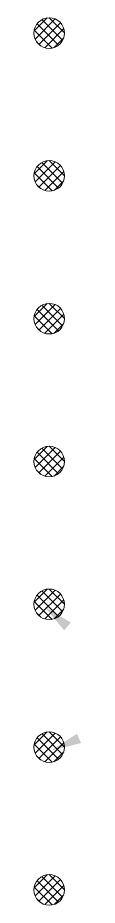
# Model space of a CAD drawing. Header units: millimetres. Extents: x 1757 to 4342, y -1901 to 53.
# Drawn here: x 2042.6 to 2051.3, y -304.2 to -140.4 of the extents above; entities that cross this region are included whole.
import ezdxf

# ---------------------------------------------------------------- set-up
doc = ezdxf.new("R2010")
doc.units = ezdxf.units.MM
doc.header["$LTSCALE"] = 0.1

msp = doc.modelspace()

# ---------------------------------------------------------------- hatches: boundary and pattern name
at = {"lineweight": 0}
h = msp.add_hatch(dxfattribs=at)
h.set_pattern_fill('NET', scale=0.376518, angle=225, style=0)
h.set_pattern_definition([(225, (8596.3839, -1859.5354), (0.84530665, -0.84530665), []), (315, (8596.3839, -1859.5354), (0.84530665, 0.84530665), [])])
edge = h.paths.add_edge_path()
edge.add_arc((2045.436, -143.196), 2.824, 0, 360)
h = msp.add_hatch(dxfattribs=at)
h.set_pattern_fill('NET', scale=0.376518, angle=225, style=0)
h.set_pattern_definition([(225, (8596.3839, -1885.8917), (0.84530665, -0.84530665), []), (315, (8596.3839, -1885.8917), (0.84530665, 0.84530665), [])])
edge = h.paths.add_edge_path()
edge.add_arc((2045.436, -169.552), 2.824, 0, 360)
h = msp.add_hatch(dxfattribs=at)
h.set_pattern_fill('NET', scale=0.376518, angle=225, style=0)
h.set_pattern_definition([(225, (8596.3839, -1912.2479), (0.84530665, -0.84530665), []), (315, (8596.3839, -1912.2479), (0.84530665, 0.84530665), [])])
edge = h.paths.add_edge_path()
edge.add_arc((2045.436, -195.909), 2.824, 0, 360)
h = msp.add_hatch(dxfattribs=at)
h.set_pattern_fill('NET', scale=0.376518, angle=225, style=0)
h.set_pattern_definition([(225, (8596.3839, -1938.6042), (0.84530665, -0.84530665), []), (315, (8596.3839, -1938.6042), (0.84530665, 0.84530665), [])])
edge = h.paths.add_edge_path()
edge.add_arc((2045.436, -222.265), 2.824, 0, 360)
h = msp.add_hatch(dxfattribs=at)
h.set_pattern_fill('NET', scale=0.376518, angle=225, style=0)
h.set_pattern_definition([(225, (8596.3839, -1964.9604), (0.84530665, -0.84530665), []), (315, (8596.3839, -1964.9604), (0.84530665, 0.84530665), [])])
edge = h.paths.add_edge_path()
edge.add_arc((2045.436, -248.621), 2.824, 0, 360)
h = msp.add_hatch(dxfattribs=at)
h.set_pattern_fill('NET', scale=0.376518, angle=225, style=0)
h.set_pattern_definition([(225, (8596.3839, -1991.3167), (0.84530665, -0.84530665), []), (315, (8596.3839, -1991.3167), (0.84530665, 0.84530665), [])])
edge = h.paths.add_edge_path()
edge.add_arc((2045.436, -274.977), 2.824, 0, 360)
h = msp.add_hatch(dxfattribs=at)
h.set_pattern_fill('NET', scale=0.376518, angle=225, style=0)
h.set_pattern_definition([(225, (8596.3839, -2017.6729), (0.84530665, -0.84530665), []), (315, (8596.3839, -2017.6729), (0.84530665, 0.84530665), [])])
edge = h.paths.add_edge_path()
edge.add_arc((2045.436, -301.334), 2.824, 0, 360)

# ---------------------------------------------------------------- linework, layer by layer
at = {"color": 7, "lineweight": 15}
for centre in [(2045.436, -143.196), (2045.436, -169.552), (2045.436, -195.909), (2045.436, -222.265), (2045.436, -248.621), (2045.436, -274.977), (2045.436, -301.334)]:
    msp.add_circle(centre, 2.824, dxfattribs=at)
at = {"color": 7, "lineweight": 0}
for points in [[(2048.209, -253.424), (2044.532, -249.036), (2049.434, -251.994)], [(2051.326, -274.223), (2045.772, -275.615), (2050.574, -272.497)]]:
    msp.add_solid(points, dxfattribs=at)

doc.saveas('drawing.dxf')
